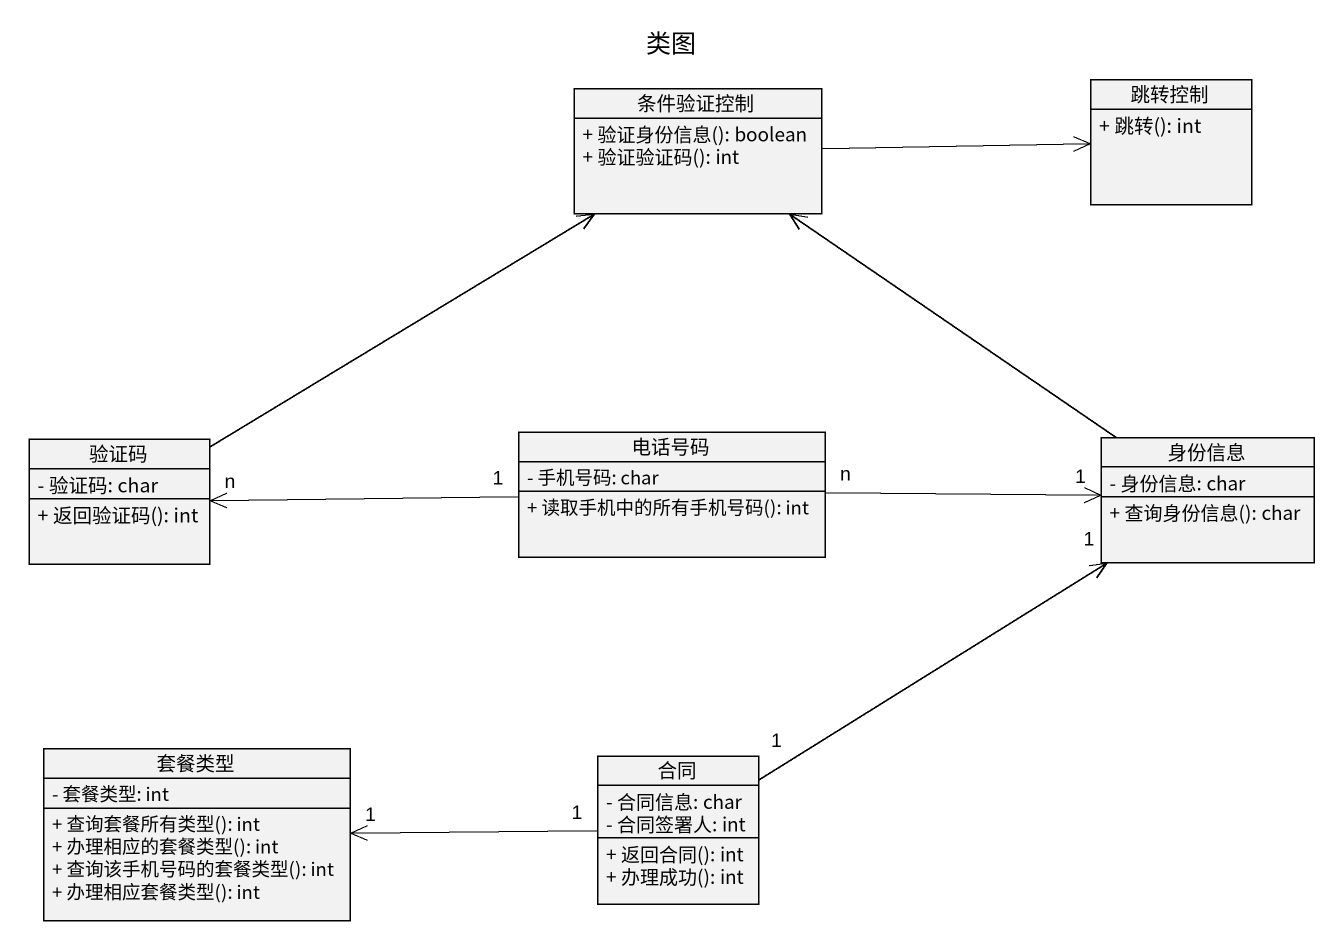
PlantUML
@startuml
title 类图
hide circle
hide empty members
skinparam classAttributeIconSize 0
class 条件验证控制 {
  + 验证身份信息(): boolean
  + 验证验证码(): int
}
class 跳转控制 {
  + 跳转(): int
}
class 验证码 {
  - 验证码: char
  + 返回验证码(): int
}
class 电话号码 {
  - 手机号码: char
  + 读取手机中的所有手机号码(): int
}
class 身份信息 {
  - 身份信息: char
  + 查询身份信息(): char
}
class 套餐类型 {
  - 套餐类型: int
  + 查询套餐所有类型(): int
  + 办理相应的套餐类型(): int
  + 查询该手机号码的套餐类型(): int
  + 办理相应套餐类型(): int
}
class 合同 {
  - 合同信息: char
  - 合同签署人: int
  + 返回合同(): int
  + 办理成功(): int
}
条件验证控制 -right-> 跳转控制
验证码 -up-> 条件验证控制
电话号码 "1" -left-> "n" 验证码
电话号码 "n" -right-> "1" 身份信息
身份信息 -up-> 条件验证控制
合同 "1" -up-> "1" 身份信息
合同 "1" -left-> "1" 套餐类型
@enduml
